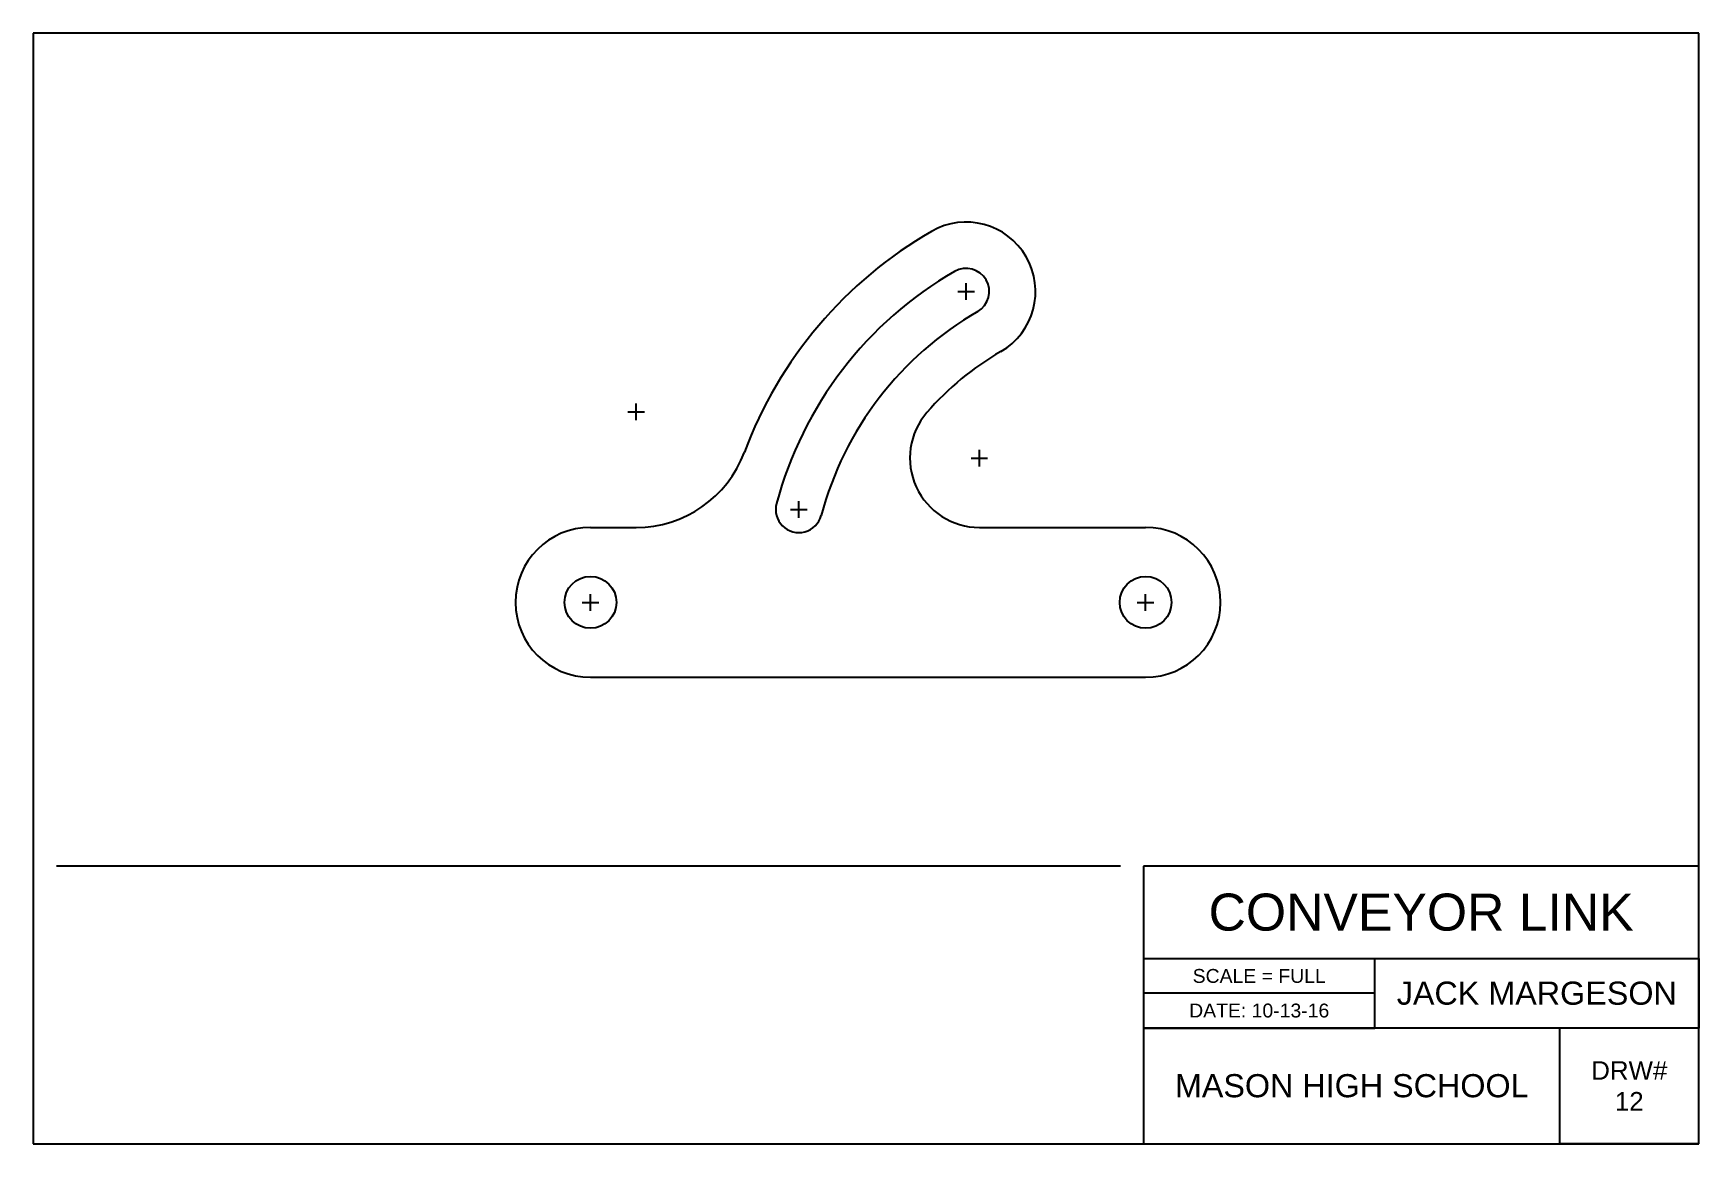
# Model space of a CAD drawing. Header units: inches. Extents: x 0 to 18, y 0 to 12.
import ezdxf

# ---------------------------------------------------------------- set-up
doc = ezdxf.new("R2010")
doc.units = ezdxf.units.IN
doc.header["$MEASUREMENT"] = 0
doc.styles.get("Standard").update_dxf_attribs({"font": 'arial.ttf'})

msp = doc.modelspace()

# ---------------------------------------------------------------- linework, layer by layer
for p, q in [((18, 12), (0, 12)), ((0, 12), (0, 0)), ((18, 0), (18, 12)), ((6.022, 6.66), (6.515, 6.66)), ((10.225, 6.66), (12.022, 6.66)), ((6.022, 5.04), (12.022, 5.04)), ((11.75, 3), (0.25, 3)), ((18, 3), (12, 3)), ((12, 3), (12, 0)), ((12, 3), (12, 2)), ((18, 0), (18, 3)), ((12, 2), (18, 2)), ((14.5, 1.25), (14.5, 2)), ((18, 2), (18, 1.25)), ((14.5, 1.625), (12, 1.625)), ((18, 1.25), (12, 1.25)), ((12, 1.25), (14.5, 1.25)), ((16.5, 0), (16.5, 1.25)), ((0, 0), (18, 0)), ((18, 0), (16.5, 0))]:
    msp.add_line(p, q)
at = {"color": 3}
for p, q in [((9.992, 9.21), (10.172, 9.21)), ((10.082, 9.12), (10.082, 9.3)), ((6.515, 7.82), (6.515, 8)), ((6.425, 7.91), (6.605, 7.91)), ((10.135, 7.41), (10.315, 7.41)), ((10.225, 7.32), (10.225, 7.5)), ((8.184, 6.854), (8.364, 6.854)), ((8.274, 6.764), (8.274, 6.944)), ((5.932, 5.85), (6.112, 5.85)), ((6.022, 5.76), (6.022, 5.94)), ((11.932, 5.85), (12.112, 5.85)), ((12.022, 5.76), (12.022, 5.94))]:
    msp.add_line(p, q, dxfattribs=at)
for centre in [(6.022, 5.85), (12.022, 5.85)]:
    msp.add_circle(centre, 0.28)
for centre, radius, start, end in [((10.082, 9.21), 0.75, 300, 120), ((12.022, 5.85), 4.63, 120, 159.4919), ((12.022, 5.85), 4.13, 120, 165), ((10.082, 9.21), 0.25, 300, 120), ((12.022, 5.85), 3.63, 120, 165), ((12.022, 5.85), 3.13, 120, 139.0453), ((10.225, 7.41), 0.75, 139.0453, 270), ((6.515, 7.91), 1.25, 270, 339.4919), ((8.274, 6.854), 0.25, 165, 345), ((6.022, 5.85), 0.81, 90, 270), ((12.022, 5.85), 0.81, 270, 90)]:
    msp.add_arc(centre, radius, start, end)

# ---------------------------------------------------------------- texts
at = {"attachment_point": 5}
for s, width, insert, char_height in [('CONVEYOR LINK', 6, (15, 2.5), 0.4), ('SCALE = FULL', 2.5, (13.25, 1.812), 0.15), ('JACK MARGESON', 3.5, (16.25, 1.625), 0.25), ('DATE: 10-13-16', 2.5, (13.25, 1.438), 0.15), ('MASON HIGH SCHOOL', 4.5, (14.25, 0.625), 0.25), ('DRW#\\P12', 1.5, (17.25, 0.625), 0.2)]:
    msp.add_mtext_dynamic_manual_height_columns(s, width=width, gutter_width=1, heights=[0], dxfattribs=dict(at, insert=insert, char_height=char_height))

doc.saveas('drawing.dxf')
